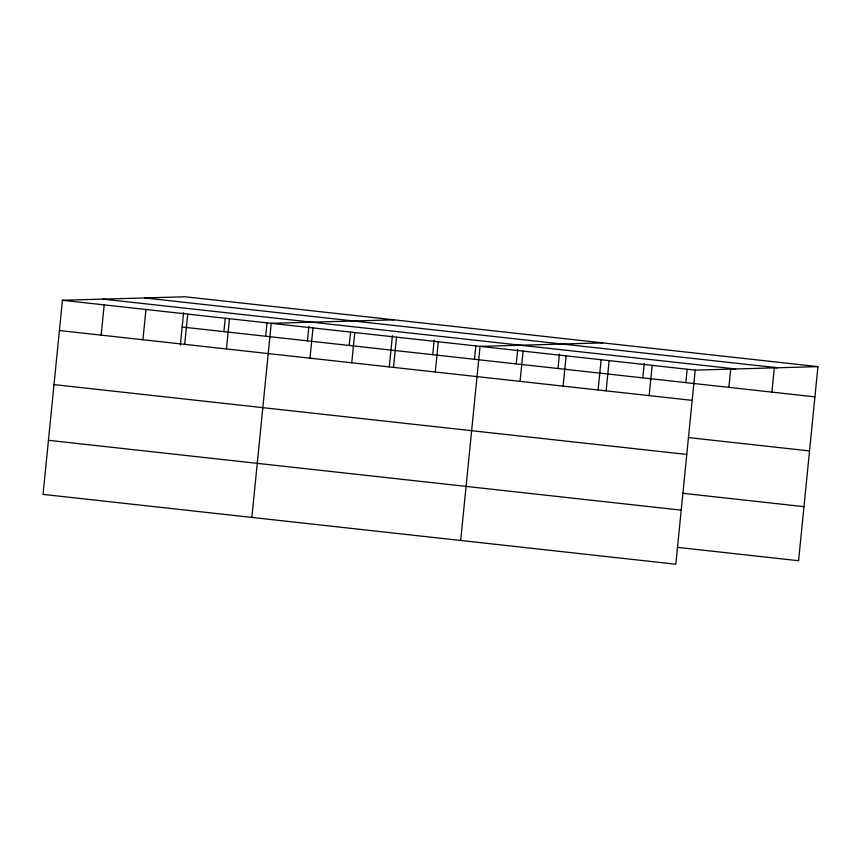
<?xml version="1.0" encoding="UTF-8"?>
<svg xmlns="http://www.w3.org/2000/svg" width="861" height="861" viewBox="0 0 861 861"><rect width="100%" height="100%" fill="white"/><g stroke="black" fill="none" stroke-linecap="round" stroke-linejoin="round"><path stroke-width="1.29" d="M817.95 366.625L185.18 296.787L62.422 300.274L43.05 494.375L675.82 564.213L695.204 370.112L817.95 366.625L798.577 560.726L677.316 547.338M101.167 335.133L104.192 304.891M142.926 339.751L145.95 309.497M180.358 345.057L183.597 312.565M184.695 344.357L187.709 314.104M223.914 331.646L225.227 318.495M226.454 348.963L229.478 318.71M265.683 336.253L266.996 323.101M251.864 517.429L271.237 323.327L393.994 319.829M307.442 340.859L308.884 326.394M309.982 358.187L313.006 327.933M349.211 345.465L350.524 332.314M351.751 362.793L354.764 332.54M389.301 366.818L392.412 335.618M393.509 367.399L396.534 337.146M432.739 354.689L434.181 340.224M435.279 372.006L438.292 341.763M474.497 359.295L475.81 346.144M460.678 540.471L480.051 346.37L602.808 342.872M516.256 363.912L517.709 349.437M520.066 381.369L523.09 351.116M558.025 368.519L559.467 354.054M563.094 386.115L566.118 355.873M598.115 389.861L601.096 359.973M606.122 390.862L609.147 360.619M642.812 377.871L644.265 363.407M649.151 395.619L652.175 365.365M685.84 382.628L687.153 369.477M728.869 387.375L730.709 368.96M771.897 392.121L774.394 367.13M144.67 297.938L777.44 367.776M102.933 299.122L735.703 368.96M62.422 300.274L695.204 370.112M182.155 327.029L814.926 396.867M59.409 330.527L692.179 400.365M688.273 437.56L809.534 450.938M54.006 384.598L686.787 454.436M682.708 493.267L803.97 506.655M48.442 440.305L681.223 510.142"/></g></svg>
